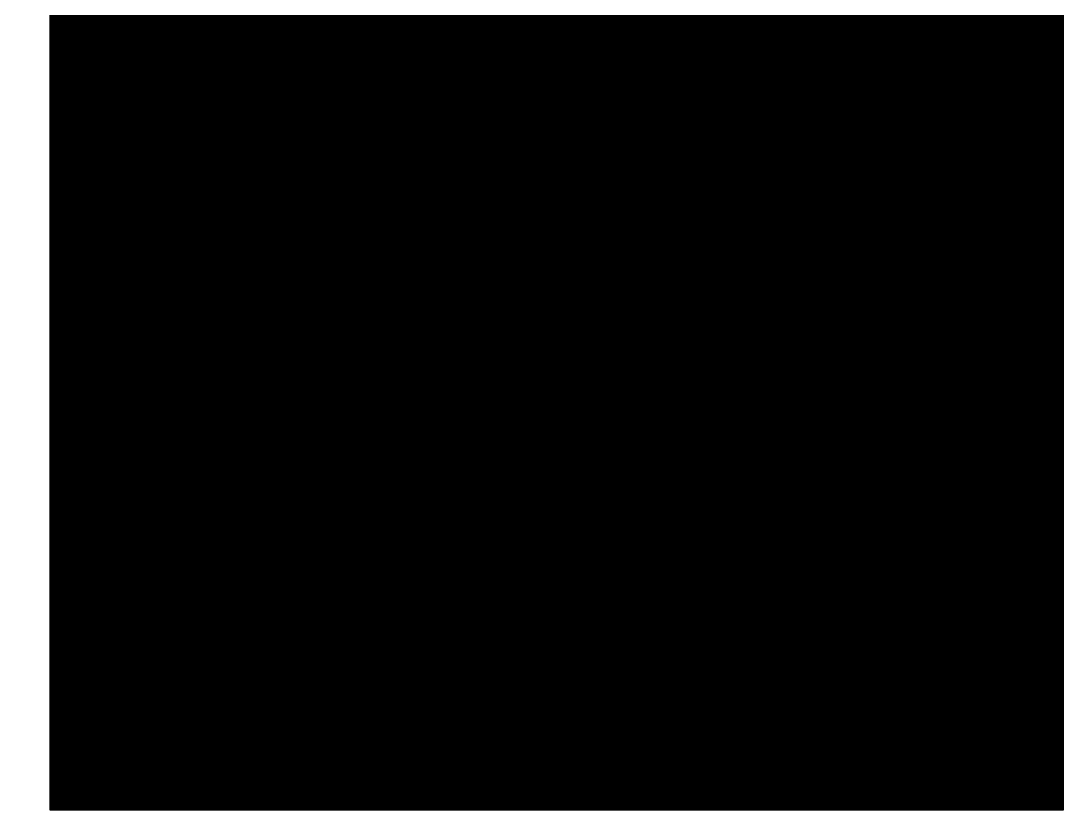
# Model space of a CAD drawing. Header units: inches. Extents: x 12478 to 14012, y 23861 to 24899.
# Drawn here: x 13644.7 to 14012.2, y 24381 to 24659.2 of the extents above; entities that cross this region are included whole.
import ezdxf
from ezdxf.enums import TextEntityAlignment as Align

# ---------------------------------------------------------------- set-up
doc = ezdxf.new("R2010")
doc.units = ezdxf.units.IN
doc.header["$MEASUREMENT"] = 0
for name, pattern in [('ACAD_ISO02W100', [15, 12, -3]), ('CONTINU', [0]), ('DASHED2', [9.525, 6.35, -3.175])]:
    doc.linetypes.add(name, pattern=pattern)
for name, color, linetype in [('1', 7, 'CONTINU'), ('LIAISON INSTRUMENTATION', 140, 'DASHED2'), ('MATERIEL-DIVERS', 7, 'Continuous'), ('pneumatic shut off valve', 7, 'Continuous'), ('POMPES-PROCESS', 7, 'Continuous'), ('REPERES', 7, 'Continuous'), ('techn-data', 7, 'Continuous'), ('TEXTE', 7, 'Continuous'), ('TEXTES', 7, 'Continuous'), ('TUYAUTERIE-EAU', 5, 'Continuous'), ('TUYAUTERIE-PROCESS', 30, 'Continuous'), ('TUYAUTERIE-VAPEUR INDUSTRIELLE', 231, 'Continuous'), ('TXT_ENG', 7, 'Continuous'), ('TXT_FR', 7, 'Continuous'), ('ZN', 1, 'Continuous')]:
    doc.layers.add(name, color=color, linetype=linetype)
for name, color, linetype, lineweight in [('11 Pipe Air Instrument', 3, 'Continuous', 30), ('31 Equipment', 7, 'Continuous', 9), ('33 Instruments Labels', 7, 'Continuous', 9), ('61 Revision Cloud', 1, 'Continuous', 9), ('Equipment', 7, 'Continuous', 9), ('Valves-other', 7, 'Continuous', 9)]:
    doc.layers.add(name, color=color, linetype=linetype, lineweight=lineweight)
doc.layers.get('33 Instruments Labels').off()
doc.layers.get('REPERES').off()
doc.styles.add('ROMANS', font='ROMANS.SHX')
doc.styles.get("Standard").update_dxf_attribs({"font": 'arial.ttf'})

# ---------------------------------------------------------------- blocks, each defined once
blk = doc.blocks.new('FLE23')
at = {"color": 7}
for p, q in [((0, -1.5), (0, 1.5)), ((0, 1.5), (3, 0)), ((3, 0), (0, -1.5))]:
    blk.add_line(p, q, dxfattribs=at)
at = {"layer": 'MATERIEL-DIVERS', "color": 2}
for p in [(0, 0), (3, 0)]:
    blk.add_point(p, dxfattribs=at)
at = {"layer": 'MATERIEL-DIVERS', "color": 7, "extrusion": (-1, 0, 0)}
blk.add_point((0, 0), dxfattribs=at)
at = {"layer": 'MATERIEL-DIVERS', "color": 7, "extrusion": (1, 0, 0)}
blk.add_point((3, 0), dxfattribs=at)
blk = doc.blocks.new('APV-HEX-PLAT-12')
at = {"layer": '31 Equipment'}
for p, q in [((-1, 2), (-1, 37)), ((-1, 37), (1, 37)), ((1, 37), (1, 2)), ((15, 37), (15, 10)), ((17, 37), (15, 37)), ((17, 10), (17, 37)), ((73, 37), (73, 2)), ((75, 37), (73, 37)), ((75, 37), (75, 2)), ((1, 36), (15, 36)), ((17, 36), (73, 36)), ((15, 32), (1, 32)), ((12, 31), (12, 29)), ((15, 31), (12, 31)), ((17, 32), (73, 32)), ((43, 13), (43, 32)), ((47, 32), (47, 13)), ((75, 31), (77, 31)), ((77, 31), (77, 29)), ((12, 29), (15, 29)), ((77, 29), (75, 29)), ((12, 16), (15, 16)), ((12, 14), (12, 16)), ((75, 16), (77, 16)), ((77, 16), (77, 14)), ((15, 13), (1, 13)), ((15, 14), (12, 14)), ((17, 13), (73, 13)), ((77, 14), (75, 14)), ((1, 11), (15, 11)), ((15, 10), (17, 10)), ((17, 11), (73, 11)), ((-1, 6), (1, 6)), ((73, 6), (75, 6)), ((1, 2), (-1, 2)), ((73, 2), (75, 2))]:
    blk.add_line(p, q, dxfattribs=at)
at = {"layer": '31 Equipment', "ltscale": 38}
for p in [(-5, 30), (40, 30), (50, 30), (80, 30), (-5, 15), (40, 15), (50, 15), (80, 15)]:
    blk.add_point(p, dxfattribs=at)
at = {"layer": '31 Equipment'}
for points in [[(0.5, 2), (-0.5, 2), (0.5, 0), (-0.5, 0)], [(74.5, 2), (73.5, 2), (74.5, 0), (73.5, 0)]]:
    blk.add_trace(points, dxfattribs=at)
blk = doc.blocks.new('REPNORM')
at = {"layer": 'TEXTES', "style": 'ROMANS', "width": 0.75}
for tag, p in [('ZONE', (-9.75, -1.25)), ('SOUSZONE', (-5.25, -1.25)), ('ELEMENT', (0, -1.25)), ('NUM', (4.5, -1.25))]:
    blk.add_attdef(tag, p, '', height=3, dxfattribs=at)
blk = doc.blocks.new('APV-INS-M-L-TE')
at = {"layer": '31 Equipment', "color": 7}
blk.add_line((0, -5), (0, -10), dxfattribs=at)
blk.add_circle((0, 0), 5, dxfattribs=at)
blk = doc.blocks.new('REPINS')
at = {"layer": 'TEXTES', "style": 'ROMANS', "width": 0.75}
for tag, p in [('ZONE', (-3.3, 1)), ('SOUSZONE', (0.1, 1)), ('NUM', (0.2, -3))]:
    blk.add_attdef(tag, p, '', height=2.5, dxfattribs=at)
blk.add_attdef('ELEMENT', text='', height=2.5, dxfattribs=at).set_placement((-0.2, -3), align=Align.RIGHT)
blk = doc.blocks.new('APV-INS-F-L-TT')
at = {"layer": '31 Equipment'}
for radius in [5, 4.5]:
    blk.add_circle((0, 0), radius, dxfattribs=at)
blk = doc.blocks.new('REPINS2')
at = {"layer": 'TEXTES', "style": 'ROMANS', "width": 0.7}
for tag, p in [('ZONE', (-3.35, 0.8)), ('SOUSZONE', (0.05, 0.8)), ('NUM', (0.7, -2.6))]:
    blk.add_attdef(tag, p, '', height=2.5, dxfattribs=at)
blk.add_attdef('ELEMENT', text='', height=2.5, dxfattribs=at).set_placement((-1.56, -2.59), align=Align.CENTER)
blk = doc.blocks.new('APV-INS-F-PLC-TC')
at = {"layer": '31 Equipment', "lineweight": -3}
for p, q in [((-5, 0), (-2.5, 5)), ((-2.5, 5), (2.5, 5)), ((2.5, 5), (5, 0)), ((-2.5, -5), (-5, 0)), ((5, 0), (2.5, -5)), ((-3, -4), (3, -4)), ((2.5, -5), (-2.5, -5))]:
    blk.add_line(p, q, dxfattribs=at)
blk = doc.blocks.new('FLE23-A')
at = {"color": 7}
for p, q in [((0, 1.5), (-3, 0)), ((-3, 0), (0, -1.5)), ((0, -1.5), (0, 1.5))]:
    blk.add_line(p, q, dxfattribs=at)
at = {"layer": 'MATERIEL-DIVERS', "color": 7, "extrusion": (-1, 0, 0)}
blk.add_point((-3, 0), dxfattribs=at)
at = {"layer": 'MATERIEL-DIVERS', "color": 2}
for p in [(-3, 0), (0, 0)]:
    blk.add_point(p, dxfattribs=at)
at = {"layer": 'MATERIEL-DIVERS', "color": 7, "extrusion": (1, 0, 0)}
blk.add_point((0, 0), dxfattribs=at)
blk = doc.blocks.new('CR')
at = {"color": 7}
for p, q in [((-2.5, 2.5), (2.5, 1.25)), ((2.5, 1.25), (2.5, 1.25)), ((2.5, -1.25), (-2.5, -2.5))]:
    blk.add_line(p, q, dxfattribs=at)
at = {"color": 7, "extrusion": (-1, 0, 0)}
blk.add_point((-2.5, 0), dxfattribs=at)
at = {"color": 7, "extrusion": (1, 0, 0)}
blk.add_point((2.5, 0), dxfattribs=at)
blk = doc.blocks.new('APV-INS-M-L-PI')
at = {"layer": '31 Equipment', "color": 7}
blk.add_line((0, -5), (0, -10), dxfattribs=at)
blk.add_circle((0, 0), 5, dxfattribs=at)
blk = doc.blocks.new('APV-VLVM-BALL-KHV+MF-1')
at = {"layer": '31 Equipment', "ltscale": 38}
for p, q in [((-3, 0), (-4, 0)), ((3, 0), (4, 0))]:
    blk.add_line(p, q, dxfattribs=at)
at = {"layer": '31 Equipment'}
for p, q in [((-3, 1.734), (-3, -1.734)), ((-3, -1.734), (3, 1.734)), ((3, -1.734), (-3, 1.734)), ((-2, 3.5), (2, 3.5)), ((0, 1.5), (0, 3.5)), ((3, 1.734), (3, -1.734))]:
    blk.add_line(p, q, dxfattribs=at)
blk.add_circle((0, 0), 1.5, dxfattribs=at)
blk = doc.blocks.new('APV-HEX-TUB-11')
at = {"layer": '31 Equipment'}
for p, q in [((4, 3), (4, 4)), ((4, 4), (6, 4)), ((6, 4), (6, 3)), ((3, 2), (0, 2)), ((0, 2), (0, -2)), ((47, 3), (3, 3)), ((3, 3), (3, -3)), ((47, -3), (47, 3)), ((47, 2), (50, 2)), ((50, 2), (50, -2)), ((0, -2), (3, -2)), ((3, -3), (47, -3)), ((44, -4), (44, -3)), ((46, -3), (46, -4)), ((50, -2), (47, -2)), ((46, -4), (44, -4))]:
    blk.add_line(p, q, dxfattribs=at)
at = {"layer": '31 Equipment', "ltscale": 38}
for p in [(5, 4), (0, 0), (50, 0), (45, -4)]:
    blk.add_point(p, dxfattribs=at)
blk = doc.blocks.new('APV-PMP-GEN-CENTR-1')
at = {"layer": '31 Equipment', "ltscale": 38}
for p, q in [((5, 0), (0, 5)), ((-5, 0), (-7, 0)), ((5, 0), (0, -5)), ((5, 0), (7, 0))]:
    blk.add_line(p, q, dxfattribs=at)
blk.add_circle((0, 0), 5, dxfattribs=at)
blk = doc.blocks.new('APV-TNK-GEN-1')
at = {"layer": '31 Equipment'}
for p, q in [((-5, 18), (-5, 2)), ((5, 2), (5, 18))]:
    blk.add_line(p, q, dxfattribs=at)
for centre, major_axis in [((0, 18), (-5, 0)), ((0, 2), (5, 0))]:
    blk.add_ellipse(centre, major_axis=major_axis, ratio=0.4, start_param=3.141593, end_param=6.283185, dxfattribs=at)
at = {"layer": '31 Equipment', "ltscale": 38}
blk.add_point((0, 0), dxfattribs=at)
blk = doc.blocks.new('APV-INS-M-L-LE2')
at = {"layer": '31 Equipment', "color": 7}
blk.add_line((5, 0), (13, 0), dxfattribs=at)
at = {"layer": '31 Equipment', "lineweight": 25}
blk.add_lwpolyline([(17, 1), (13, 1), (13, 0), (13, -1), (17, -1)], dxfattribs=at)
at = {"layer": '31 Equipment', "color": 7}
blk.add_circle((0, 0), 5, dxfattribs=at)
blk = doc.blocks.new('APV-INS-F-L-LS')
at = {"layer": '31 Equipment'}
for radius in [5, 4.5]:
    blk.add_circle((0, 0), radius, dxfattribs=at)
blk = doc.blocks.new('TEXT-PUMP_caract_ANGLAIS')
at = {"layer": 'techn-data', "style": 'ROMANS'}
for s, p in [('Pump', (-22, 9)), ('Power', (-22, 4)), ('Kw', (14, 4)), ('Impeler %%C', (-22, -1)), ('mm', (14, -1))]:
    blk.add_text(s, height=3, dxfattribs=at).set_placement(p)
for p in [(2, 9), (2, 4), (2, -1)]:
    blk.add_text(':', height=3, dxfattribs=at).set_placement(p, align=Align.RIGHT)
blk.add_attdef('Type', (4.23, 9), '', height=3, dxfattribs=at)
for tag, p in [('Pui', (11.76, 4)), ('Dia', (11.76, -1))]:
    blk.add_attdef(tag, text='', height=3, dxfattribs=at).set_placement(p, align=Align.RIGHT)
blk = doc.blocks.new('REPNORM1')
at = {"layer": 'TEXTES', "style": 'ROMANS', "width": 0.75}
for tag, p in [('ZONE', (-9.75, -1.25)), ('SOUSZONE', (-5.25, -1.25)), ('ELEMENT', (-0.75, -1.25)), ('NUM', (5.59, -1.22))]:
    blk.add_attdef(tag, p, '', height=3, dxfattribs=at)
blk = doc.blocks.new('APV-FCE-RELV-SI2-1')
at = {"layer": '31 Equipment'}
for p, q in [((0, 0), (0, 4)), ((1, 3.5), (-1, 3)), ((1, 2.75), (-1, 2.25)), ((1, 2), (-1, 1.5))]:
    blk.add_line(p, q, dxfattribs=at)
at = {"layer": '31 Equipment', "color": 7}
for p, q in [((0, 0), (-2, -3.5)), ((3.5, 2), (0, 0)), ((0, 0), (3.5, -2)), ((2, -3.5), (0, 0)), ((3.5, -2), (3.5, 2)), ((3.5, 0), (5, 0)), ((5, -1.5), (5, 1.5)), ((5, 1.5), (8, 0)), ((8, 0), (5, -1.5)), ((-2, -3.5), (2, -3.5)), ((0, -3.5), (0, -5))]:
    blk.add_line(p, q, dxfattribs=at)
blk = doc.blocks.new('APV-FTG-CONX-CLAMP-1')
at = {"layer": '31 Equipment', "lineweight": 30}
for p, q in [((0, -1.75), (0, 1.75)), ((1, 1.75), (1, -1.75))]:
    blk.add_line(p, q, dxfattribs=at)
at = {"layer": '31 Equipment'}
for centre, start, end in [((0.56, 1.73), 15.7498, 164.2502), ((0.56, -1.73), 195.7498, 344.2502)]:
    blk.add_arc(centre, 1.09, start, end, dxfattribs=at)
blk = doc.blocks.new('EGOUT')
at = {"color": 7}
for p, q in [((-3.2, 9.61), (0, 4.81)), ((0, 4.81), (3.2, 9.61)), ((0, 4.81), (0, 0))]:
    blk.add_line(p, q, dxfattribs=at)
at = {"color": 7, "extrusion": (0, -1, 0)}
blk.add_point((0, 0), dxfattribs=at)
at = {"layer": 'POMPES-PROCESS', "style": 'ROMANS'}
blk.add_attdef('EGOUT', text='', height=3, dxfattribs=at).set_placement((0, -4), align=Align.MIDDLE)
blk = doc.blocks.new('APV-OTH-GEN-HOLDTUB-1')
at = {"layer": '31 Equipment', "color": 7}
for p, q in [((-28.94, 12.48), (-31, 12.48)), ((-31, 12.48), (-31, 7.52)), ((-31, 7.52), (-28.94, 7.52)), ((-28.94, 11), (-3.5, 11)), ((-28.94, 9), (-28.94, 11)), ((-28.94, 9), (-3.5, 9)), ((-27.5, 6), (-3.5, 6)), ((-27.5, 4), (-3.5, 4)), ((-2.06, 1), (-27.5, 1)), ((0, 2.48), (-2.06, 2.48)), ((-2.06, 1), (-2.06, -1)), ((0, -2.48), (0, 2.48)), ((-2.06, -1), (-27.5, -1)), ((-2.06, -2.48), (0, -2.48))]:
    blk.add_line(p, q, dxfattribs=at)
for centre, radius, start, end in [((-3.5, 7.5), 3.5, 270, 90), ((-3.5, 7.5), 1.5, 270, 90), ((-27.5, 2.5), 3.5, 90, 270), ((-27.5, 2.5), 1.5, 90, 270)]:
    blk.add_arc(centre, radius, start, end, dxfattribs=at)
blk = doc.blocks.new('APV-PMP-GEN-FLUSH-1')
at = {"layer": '31 Equipment', "color": 7}
for p, q in [((-3.54, 3.54), (-6, 6)), ((5.99, -6), (3.53, -3.54))]:
    blk.add_line(p, q, dxfattribs=at)
at = {"layer": '31 Equipment', "linetype": 'ACAD_ISO02W100', "ltscale": 38}
blk.add_line((6, -6), (6, -8), dxfattribs=at)
at = {"layer": '31 Equipment'}
blk.add_lwpolyline([(6, -10, 0, 1.5, 0), (6, -8, 1.5, 1.5, 0)], format="xyseb", dxfattribs=at)
blk = doc.blocks.new('APV-VLV-SOLV-22-1')
at = {"layer": '31 Equipment', "linetype": 'ACAD_ISO02W100', "ltscale": 38}
for p, q in [((-1, 4.5), (-2, 4)), ((-2, 4), (1, 3.5)), ((3, 4.5), (-1, 4.5)), ((0, 0), (0, 5)), ((-2, 3), (1, 3.5)), ((-1, 2.5), (-2, 3)), ((3, 2.5), (-1, 2.5))]:
    blk.add_line(p, q, dxfattribs=at)
at = {"layer": '31 Equipment', "ltscale": 38}
for p, q in [((-3, 0), (-4, 0)), ((3, 0), (4, 0))]:
    blk.add_line(p, q, dxfattribs=at)
at = {"layer": '31 Equipment'}
for p, q in [((-3, 1.734), (-3, -1.734)), ((-3, -1.734), (3, 1.734)), ((3, -1.734), (-3, 1.734)), ((3, 1.734), (3, -1.734))]:
    blk.add_line(p, q, dxfattribs=at)
blk = doc.blocks.new('APV-SIGN-ARW-FLOW-1')
at = {"layer": '31 Equipment'}
for p, q in [((-1.5, -1.5), (-1.5, 1.5)), ((-1.5, 1.5), (1.5, 0)), ((1.5, 0), (-1.5, -1.5))]:
    blk.add_line(p, q, dxfattribs=at)
blk = doc.blocks.new('APV-FCE-GEN-STMTRAP-1')
at = {"layer": '31 Equipment'}
h = blk.add_hatch(dxfattribs=at)
h.set_pattern_fill('ANSI31', color=256, scale=0.01, style=0)
h.set_pattern_definition([(45, (-4, 0), (-0.02245064, 0.02245064), [])])
h.paths.add_polyline_path([(1.41, 1.42), (-1.42, -1.41, 1.002832)])
at = {"layer": '31 Equipment', "linetype": 'ACAD_ISO02W100', "ltscale": 38}
for p, q in [((-2, 0), (-4, 0)), ((2, 0), (4, 0))]:
    blk.add_line(p, q, dxfattribs=at)
at = {"layer": '31 Equipment', "color": 7}
blk.add_line((1.41, 1.42), (-1.42, -1.41), dxfattribs=at)
for start, end in [(45.2431, 224.7569), (224.8381, 45.1623)]:
    blk.add_arc((0, 0), 2, start, end, dxfattribs=at)
blk = doc.blocks.new('APV-FCE-NRV-GEN-1')
at = {"layer": '31 Equipment'}
h = blk.add_hatch(dxfattribs=at)
h.set_pattern_fill('ANSI31', color=256, scale=0.01, style=0)
h.set_pattern_definition([(45, (0, 0), (-0.02245064, 0.02245064), [])])
h.paths.add_polyline_path([(3, 1.75), (3, -1.75), (0, 0)])
at = {"layer": '31 Equipment', "linetype": 'ACAD_ISO02W100', "ltscale": 38}
for p, q in [((-3, 0), (-5, 0)), ((0, 0), (-3, 1.75)), ((-3, 1.75), (-3, -1.75)), ((0, 0), (-3, -1.75)), ((0, 0), (3, 1.75)), ((0, 0), (3, -1.75)), ((3, 1.75), (3, -1.75)), ((3, 0), (5, 0))]:
    blk.add_line(p, q, dxfattribs=at)
blk = doc.blocks.new('APV-INS-M-L-PE')
at = {"layer": '31 Equipment', "color": 7}
blk.add_line((0, -5), (0, -10), dxfattribs=at)
blk.add_circle((0, 0), 5, dxfattribs=at)
blk = doc.blocks.new('APV-INS-F-L-PT')
at = {"layer": '31 Equipment'}
for radius in [5, 4.5]:
    blk.add_circle((0, 0), radius, dxfattribs=at)
blk = doc.blocks.new('APV-PNE-GEN-PRESREGL-1')
at = {"layer": '31 Equipment', "color": 7}
for p, q in [((-0.67, 9.33), (0.67, 9.33)), ((0, 8), (0, 9.33)), ((-1.33, 0), (-2, 0)), ((-1.33, -4), (-1.33, 1.33)), ((-1.33, 1.33), (1.33, 1.33)), ((1.33, 1.33), (1.33, -4)), ((1.33, 0), (2, 0)), ((-1.33, -4), (0, -5.33)), ((1.33, -4), (-1.33, -4)), ((0, -5.33), (1.33, -4))]:
    blk.add_line(p, q, dxfattribs=at)
at = {"layer": '31 Equipment'}
blk.add_line((0, 2), (0, 1.33), dxfattribs=at)
blk.add_circle((0, 5), 3, dxfattribs=at)
at = {"layer": '31 Equipment', "style": 'ROMANS'}
blk.add_text('PI', height=3, dxfattribs=at).set_placement((0, 5), align=Align.MIDDLE)
blk = doc.blocks.new('*X91')
at = {"color": 0}
for p, q in [((99, 210), (99, 210)), ((99.01, 209.96), (99.05, 210)), ((99.02, 209.88), (99.14, 210)), ((99.02, 209.92), (99.09, 210)), ((99.03, 209.85), (99.18, 210)), ((99.04, 209.81), (99.23, 210)), ((99.05, 209.73), (99.32, 210)), ((99.05, 209.77), (99.27, 210)), ((99.06, 209.7), (99.36, 210)), ((99.07, 209.66), (99.41, 210)), ((99.08, 209.59), (99.5, 210)), ((99.08, 209.62), (99.45, 210)), ((99.09, 209.55), (99.54, 210)), ((99.1, 209.51), (99.59, 210)), ((99.11, 209.44), (99.68, 210)), ((99.11, 209.47), (99.63, 210)), ((99.12, 209.4), (99.72, 210)), ((99.13, 209.36), (99.77, 210)), ((99.14, 209.29), (99.86, 210)), ((99.14, 209.32), (99.81, 210)), ((99.15, 209.25), (99.9, 210)), ((99.16, 209.21), (99.95, 210)), ((99.17, 209.14), (100.04, 210)), ((99.17, 209.17), (99.99, 210)), ((99.18, 209.1), (100.08, 210)), ((99.19, 209.06), (100.13, 210)), ((99.2, 208.99), (100.22, 210)), ((99.2, 209.02), (100.17, 210)), ((99.21, 208.95), (100.26, 210)), ((99.22, 208.91), (100.31, 210)), ((99.23, 208.84), (100.4, 210)), ((99.23, 208.87), (100.35, 210)), ((99.24, 208.8), (100.44, 210)), ((99.25, 208.76), (100.49, 210)), ((99.26, 208.69), (100.58, 210)), ((99.26, 208.72), (100.53, 210)), ((99.27, 208.65), (100.62, 210)), ((99.28, 208.61), (100.67, 210)), ((99.29, 208.54), (100.76, 210)), ((99.29, 208.57), (100.71, 210)), ((99.3, 208.5), (100.8, 210)), ((99.31, 208.43), (100.89, 210)), ((99.31, 208.46), (100.84, 210)), ((99.32, 208.39), (100.93, 210)), ((99.33, 208.35), (100.98, 210)), ((99.34, 208.31), (100.99, 209.97)), ((99.34, 208.28), (100.98, 209.91)), ((99.35, 208.24), (100.97, 209.86)), ((99.36, 208.2), (100.96, 209.8)), ((99.37, 208.16), (100.95, 209.74)), ((99.37, 208.13), (100.94, 209.69)), ((99.38, 208.09), (100.93, 209.63)), ((99.39, 208.05), (100.92, 209.58)), ((99.4, 208.01), (100.9, 209.52)), ((99.4, 207.98), (100.89, 209.46)), ((99.41, 207.94), (100.88, 209.41)), ((99.42, 207.9), (100.87, 209.35)), ((99.43, 207.86), (100.86, 209.3)), ((99.43, 207.83), (100.85, 209.24)), ((99.44, 207.79), (100.84, 209.18)), ((99.45, 207.75), (100.83, 209.13)), ((99.46, 207.71), (100.81, 209.07)), ((99.46, 207.68), (100.8, 209.02)), ((99.47, 207.64), (100.79, 208.96)), ((99.48, 207.6), (100.78, 208.9)), ((99.49, 207.56), (100.77, 208.85)), ((99.49, 207.53), (100.76, 208.79)), ((99.5, 207.49), (100.75, 208.73)), ((99.51, 207.45), (100.74, 208.68)), ((99.52, 207.41), (100.72, 208.62)), ((99.52, 207.38), (100.71, 208.57)), ((99.53, 207.34), (100.7, 208.51)), ((99.54, 207.3), (100.69, 208.45)), ((99.55, 207.27), (100.68, 208.4)), ((99.55, 207.23), (100.67, 208.34)), ((99.56, 207.19), (100.66, 208.29)), ((99.57, 207.15), (100.65, 208.23)), ((99.58, 207.12), (100.63, 208.17)), ((99.58, 207.08), (100.62, 208.12)), ((99.59, 207.04), (100.61, 208.06)), ((99.6, 207), (100.6, 208)), ((99.61, 206.97), (100.59, 207.95)), ((99.61, 206.93), (100.58, 207.89)), ((99.62, 206.89), (100.57, 207.84)), ((99.63, 206.85), (100.56, 207.78)), ((99.64, 206.82), (100.54, 207.72)), ((99.64, 206.78), (100.53, 207.67)), ((99.65, 206.74), (100.52, 207.61)), ((99.66, 206.7), (100.51, 207.56)), ((99.67, 206.67), (100.5, 207.5)), ((99.67, 206.63), (100.49, 207.44)), ((99.68, 206.59), (100.48, 207.39)), ((99.69, 206.55), (100.47, 207.33)), ((99.7, 206.52), (100.46, 207.28)), ((99.7, 206.48), (100.44, 207.22)), ((99.71, 206.44), (100.43, 207.16)), ((99.72, 206.4), (100.42, 207.11)), ((99.73, 206.37), (100.41, 207.05)), ((99.73, 206.33), (100.4, 206.99)), ((99.74, 206.29), (100.39, 206.94)), ((99.75, 206.25), (100.38, 206.88)), ((99.76, 206.22), (100.37, 206.83)), ((99.76, 206.18), (100.35, 206.77)), ((99.77, 206.14), (100.34, 206.71)), ((99.78, 206.11), (100.33, 206.66)), ((99.79, 206.07), (100.32, 206.6)), ((99.79, 206.03), (100.31, 206.55)), ((99.8, 205.99), (100.3, 206.49)), ((99.81, 205.96), (100.29, 206.43)), ((99.82, 205.92), (100.28, 206.38)), ((99.82, 205.88), (100.26, 206.32)), ((99.83, 205.84), (100.25, 206.26)), ((99.84, 205.81), (100.24, 206.21)), ((99.85, 205.77), (100.23, 206.15)), ((99.85, 205.73), (100.22, 206.1)), ((99.86, 205.69), (100.21, 206.04)), ((99.87, 205.66), (100.2, 205.98)), ((99.88, 205.62), (100.19, 205.93)), ((99.88, 205.58), (100.17, 205.87)), ((99.89, 205.54), (100.16, 205.82)), ((99.9, 205.51), (100.15, 205.76)), ((99.91, 205.47), (100.14, 205.7)), ((99.91, 205.43), (100.13, 205.65)), ((99.92, 205.39), (100.12, 205.59)), ((99.93, 205.36), (100.11, 205.54)), ((99.94, 205.32), (100.1, 205.48)), ((99.94, 205.28), (100.08, 205.42)), ((99.95, 205.24), (100.07, 205.37)), ((99.96, 205.21), (100.06, 205.31)), ((99.97, 205.17), (100.05, 205.25)), ((99.97, 205.13), (100.04, 205.2)), ((99.98, 205.09), (100.03, 205.14)), ((99.99, 205.06), (100.02, 205.09)), ((100, 205.02), (100.01, 205.03))]:
    blk.add_line(p, q, dxfattribs=at)
blk = doc.blocks.new('NOR-REGULATING_VALVE_NEEDLE _TYPE_MANUAL')
at = {"color": 7}
for p, q in [((-3, 1.734), (-3, -1.734)), ((-3, -1.734), (3, 1.734)), ((3, -1.734), (-3, 1.734)), ((0.6, 3), (-0.6, 3)), ((-0.6, 3), (0, 0)), ((0, 0), (0.6, 3)), ((3, 1.734), (3, -1.734))]:
    blk.add_line(p, q, dxfattribs=at)
at = {"color": 7, "extrusion": (-1, 0, 0)}
blk.add_point((-3, 0), dxfattribs=at)
at = {"color": 7, "extrusion": (1, 0, 0)}
blk.add_point((3, 0), dxfattribs=at)
at = {"color": 7, "xscale": 0.599999999999909, "yscale": 0.599999999999909, "zscale": 0.599999999999909}
blk.add_blockref('*X91', (-60, -123), dxfattribs=at)
at = {"layer": 'Equipment', "insert": (0, 0), "char_height": 2.5, "width": 210, "attachment_point": 1}
blk.add_mtext('{\\C5; }', dxfattribs=at)
blk = doc.blocks.new('UTIL-ARROW')
for p, q in [((-1.5, -1.5), (-1.5, 1.5)), ((-1.5, 1.5), (1.5, 0)), ((1.5, 0), (-1.5, -1.5))]:
    blk.add_line(p, q)
blk = doc.blocks.new('pneumatic shut off valve')
at = {"layer": 'pneumatic shut off valve'}
for p, q in [((1.8, 7.66), (5.4, 7.66)), ((1.8, 3.18), (1.8, 7.66)), ((5.4, 7.66), (5.4, 3.18)), ((7.2, 1.8), (0, -1.8)), ((0, 1.8), (7.2, -1.8)), ((0, -1.8), (0, 1.8)), ((1.8, 5.42), (5.4, 5.42)), ((5.4, 3.18), (1.8, 3.18)), ((3.6, 5.42), (3.6, 0)), ((7.2, -1.8), (7.2, 1.8))]:
    blk.add_line(p, q, dxfattribs=at)
at = {"layer": 'pneumatic shut off valve', "flags": 1}
for tag, p in [('///', (3.69, 27.7)), ('///', (3.69, 25.4)), ('///', (3.69, 22.83)), ('COMMENTS', (-2.24, 20.12)), ('SUPPLIER', (-1.9, 17.22)), ('DESCRIPTION', (-3.91, 12.09)), ('SIZE', (2.01, 14.74)), ('TARGETNO.', (-2.19, 9.25))]:
    blk.add_attdef(tag, p, '', height=2, dxfattribs=at)
blk = doc.blocks.new('FP 4 holes')
at = {"layer": '31 Equipment'}
blk.add_lwpolyline([(13781.09, 24391.09), (13796.83, 24391.09), (13796.83, 24376.09), (13781.09, 24376.09)], close=True, dxfattribs=at)
for centre in [(13783.59, 24388.59), (13793.59, 24388.59), (13783.59, 24378.59), (13793.59, 24378.59)]:
    blk.add_circle(centre, 0.5, dxfattribs=at)
at = {"layer": '31 Equipment', "ltscale": 38}
for p in [(13783.59, 24388.59), (13788.59, 24388.59), (13793.59, 24388.59), (13783.59, 24383.59), (13788.59, 24383.59), (13793.59, 24383.59), (13783.59, 24378.59), (13788.59, 24378.59), (13793.59, 24378.59)]:
    blk.add_point(p, dxfattribs=at)
blk = doc.blocks.new('APV-INS-POS-GEN-1')
at = {"layer": '31 Equipment', "color": 5}
blk.add_circle((0, 0), 1, dxfattribs=at)
blk = doc.blocks.new('SMS-304-63')
at = {"layer": 'techn-data', "style": 'ROMANS'}
blk.add_text('SMS 304-%%C63.5x1.6', height=2.5, dxfattribs=at).set_placement((1.64, 2.84), align=Align.MIDDLE_CENTER)

msp = doc.modelspace()

# ---------------------------------------------------------------- hatches: boundary and pattern name
at = {"layer": '1'}
h = msp.add_hatch(dxfattribs=at)
h.set_pattern_fill('ANSI31', color=4)
h.paths.add_polyline_path([(13654.99, 24381), (13654.99, 24675.24), (13359.16, 24675.24), (13359.16, 24730.94), (13439.9, 24730.94), (13439.9, 24766.31), (14012.17, 24766.31), (14012.17, 24381)])

# ---------------------------------------------------------------- linework, layer by layer
at = {"color": 7, "extrusion": (0, -1, 0)}
msp.add_point((13993.52, 24551.64), dxfattribs=at)
at = {"layer": '1', "color": 4}
msp.add_lwpolyline([(13654.99, 24381), (13654.99, 24675.24), (13359.16, 24675.24), (13359.16, 24730.94), (13439.9, 24730.94), (13439.9, 24766.31), (14012.17, 24766.31), (14012.17, 24381)], close=True, dxfattribs=at)
at = {"layer": '11 Pipe Air Instrument'}
for p, q in [((13931.96, 24603.41), (13931.96, 24607.94)), ((13931.96, 24592.31), (13931.96, 24595.91)), ((13957.7, 24594.94), (13957.7, 24589.44)), ((13931.96, 24576.44), (13931.96, 24587.7)), ((13957.7, 24583.44), (13957.7, 24576.44)), ((13933.7, 24576.44), (13931.96, 24576.44)), ((13937.7, 24576.44), (13944.03, 24576.44)), ((13952.03, 24576.44), (13968.22, 24576.44))]:
    msp.add_line(p, q, dxfattribs=at)
at = {"layer": 'LIAISON INSTRUMENTATION'}
for p, q in [((13819.28, 24672.56), (13819.28, 24635.56)), ((13819.28, 24629.56), (13819.28, 24605.56)), ((13819.28, 24599.56), (13819.28, 24575.56)), ((13819.28, 24569.56), (13819.28, 24545.56)), ((13819.28, 24539.56), (13819.28, 24433.66)), ((13789.28, 24444.19), (13789.28, 24438.66)), ((13806.28, 24433.66), (13794.28, 24433.66)), ((13819.28, 24433.66), (13812.28, 24433.66))]:
    msp.add_line(p, q, dxfattribs=at)
at = {"layer": 'TUYAUTERIE-EAU'}
for p, q in [((13769.28, 24542.56), (13769.28, 24632.56)), ((13769.28, 24632.56), (13826.28, 24632.56)), ((13856.42, 24632.56), (13829.28, 24632.56)), ((13913.51, 24632.56), (13906.42, 24632.56)), ((13924.07, 24632.56), (13921.51, 24632.56)), ((13924.07, 24572.56), (13924.07, 24632.56)), ((13719.28, 24542.56), (13719.28, 24602.56)), ((13766.28, 24602.56), (13719.28, 24602.56)), ((13826.28, 24602.56), (13772.28, 24602.56)), ((13839.26, 24602.56), (13829.3, 24602.56)), ((13839.26, 24472.56), (13839.26, 24602.56)), ((13984.95, 24599.14), (13990.02, 24599.14)), ((13990.02, 24599.14), (13990.02, 24561.64)), ((13968.91, 24560.14), (13968.91, 24594.14)), ((13968.91, 24594.14), (13982.52, 24594.14)), ((13982.52, 24594.14), (13982.52, 24575.14)), ((13779.28, 24572.56), (13779.28, 24542.56)), ((13779.28, 24572.56), (13826.28, 24572.56)), ((13829.3, 24572.56), (13836.26, 24572.56)), ((13842.26, 24572.56), (13924.07, 24572.56)), ((13982.52, 24569.14), (13982.52, 24557.64)), ((13968.91, 24542.56), (13968.91, 24552.56)), ((13769.28, 24542.56), (13719.28, 24542.56)), ((13779.28, 24542.56), (13826.28, 24542.56)), ((13836.26, 24542.56), (13829.28, 24542.56)), ((13968.91, 24542.56), (13842.26, 24542.56)), ((13968.89, 24472.56), (13968.89, 24542.56)), ((13858.69, 24479.67), (13858.69, 24483.67)), ((13873.9, 24483.67), (13858.69, 24483.67)), ((13880.9, 24483.67), (13889.9, 24483.67)), ((13896.9, 24483.67), (13903.23, 24483.67)), ((13839.28, 24472.56), (13849.28, 24472.56)), ((13975.48, 24472.56), (13859.28, 24472.56)), ((13983.48, 24472.56), (13988.51, 24472.56))]:
    msp.add_line(p, q, dxfattribs=at)
at = {"layer": 'TUYAUTERIE-PROCESS'}
for p, q in [((13697.28, 24692.84), (13697.28, 24635.56)), ((13687.28, 24635.56), (13687.28, 24681.56)), ((13687.28, 24415.01), (13687.28, 24632.54)), ((13697.28, 24632.54), (13697.28, 24527.56)), ((13697.28, 24527.56), (13769.28, 24527.56)), ((13769.28, 24527.56), (13769.28, 24502.56)), ((13779.28, 24459.19), (13779.28, 24527.56)), ((13779.28, 24527.56), (13809.28, 24527.56)), ((13809.28, 24527.56), (13809.28, 24415.01)), ((13769.28, 24502.56), (13724.28, 24502.56)), ((13724.28, 24469.19), (13724.28, 24502.56)), ((13742.28, 24469.19), (13734.28, 24469.19)), ((13724.28, 24459.19), (13717.24, 24459.19)), ((13717.24, 24459.19), (13717.24, 24419.68)), ((13734.28, 24459.69), (13734.28, 24453.82)), ((13773.28, 24459.19), (13779.28, 24459.19)), ((13724.28, 24422.82), (13724.28, 24419.68)), ((13717.24, 24419.68), (13724.28, 24419.68)), ((13809.28, 24415.01), (13687.28, 24415.01))]:
    msp.add_line(p, q, dxfattribs=at)
at = {"layer": 'TUYAUTERIE-VAPEUR INDUSTRIELLE'}
for p, q in [((13901.42, 24636.56), (13901.42, 24662.56)), ((13861.42, 24615.88), (13861.42, 24628.56)), ((13861.42, 24607.88), (13861.42, 24603.88)), ((13861.42, 24599.88), (13861.42, 24594.88)), ((13861.42, 24588.88), (13861.42, 24584.88)), ((13861.42, 24578.88), (13861.42, 24571.88))]:
    msp.add_line(p, q, dxfattribs=at)
at = {"layer": 'ZN', "const_width": 1.5}
msp.add_lwpolyline([(13672.35, 24701.04), (14001.65, 24701.04), (14001.65, 24410.91), (13672.35, 24410.91)], close=True, dxfattribs=at)

# ---------------------------------------------------------------- block references
at = {"layer": '31 Equipment'}
for name, p in [('APV-INS-F-L-TT', (13924.07, 24652.56)), ('APV-INS-M-L-PI', (13769.28, 24642.56)), ('APV-INS-M-L-TE', (13924.07, 24642.56)), ('APV-PNE-GEN-PRESREGL-1', (13935.7, 24576.44)), ('APV-FCE-NRV-GEN-1', (13947.03, 24576.44)), ('APV-TNK-GEN-1', (13968.91, 24552.56)), ('APV-HEX-PLAT-12', (13729.28, 24512.56)), ('APV-VLV-SOLV-22-1', (13877.9, 24483.67)), ('APV-VLVM-BALL-KHV+MF-1', (13892.9, 24483.67)), ('APV-VLVM-BALL-KHV+MF-1', (13979.48, 24472.56)), ('APV-INS-POS-GEN-1', (13729.28, 24469.19)), ('APV-OTH-GEN-HOLDTUB-1', (13773.28, 24459.19)), ('APV-INS-POS-GEN-1', (13724.28, 24464.19)), ('APV-INS-POS-GEN-1', (13734.28, 24464.19)), ('APV-INS-POS-GEN-1', (13729.28, 24459.19))]:
    msp.add_blockref(name, p, dxfattribs=at)
at = {"layer": '31 Equipment', "yscale": -1}
msp.add_blockref('APV-HEX-TUB-11', (13856.42, 24632.56), dxfattribs=at)
at = {"layer": '31 Equipment'}
for name, p, rotation in [('APV-VLVM-BALL-KHV+MF-1', (13917.51, 24632.56), 0.0001520394957112654), ('APV-VLVM-BALL-KHV+MF-1', (13861.42, 24611.88), 90), ('APV-SIGN-ARW-FLOW-1', (13931.96, 24609.41), 270), ('APV-FCE-GEN-STMTRAP-1', (13861.42, 24601.88), 270), ('APV-VLVM-BALL-KHV+MF-1', (13931.96, 24599.91), 270), ('APV-FCE-NRV-GEN-1', (13861.42, 24591.88), 270), ('APV-VLVM-BALL-KHV+MF-1', (13861.42, 24581.88), 90), ('APV-VLVM-BALL-KHV+MF-1', (13982.52, 24572.14), 270.0001520394957), ('APV-SIGN-ARW-FLOW-1', (13904.73, 24483.67), 180), ('APV-PMP-GEN-CENTR-1', (13854.28, 24472.56), 180), ('APV-OTH-GEN-HOLDTUB-1', (13734.28, 24453.82), 90)]:
    msp.add_blockref(name, p, dxfattribs=dict(at, rotation=rotation))
at = {"layer": '31 Equipment', "xscale": -1}
msp.add_blockref('APV-PMP-GEN-FLUSH-1', (13852.69, 24473.67), dxfattribs=at)
at = {"layer": '33 Instruments Labels', "rotation": 270}
for name, p in [('APV-INS-M-L-PE', (13729.28, 24566.06)), ('APV-INS-M-L-TE', (13789.28, 24459.19))]:
    msp.add_blockref(name, p, dxfattribs=at)
at = {"layer": '33 Instruments Labels'}
for name, p in [('APV-INS-F-L-PT', (13739.28, 24566.06)), ('APV-INS-F-L-PT', (13707.35, 24547.56)), ('APV-INS-M-L-PE', (13707.35, 24537.56)), ('APV-INS-F-L-TT', (13789.28, 24449.19)), ('APV-INS-F-PLC-TC', (13789.28, 24433.66))]:
    msp.add_blockref(name, p, dxfattribs=at)
at = {"layer": '61 Revision Cloud'}
msp.add_blockref('FP 4 holes', (-59.31, 80.6), dxfattribs=at)
at = {"layer": 'MATERIEL-DIVERS'}
for name, p, rotation in [('CR', (13901.42, 24643.7), 90), ('FLE23', (13697.28, 24632.56), 90), ('FLE23-A', (13826.28, 24632.56), 180), ('FLE23', (13861.42, 24571.9), 270), ('FLE23', (13990.02, 24561.64), 270), ('FLE23', (13982.52, 24557.64), 270), ('CR', (13968.91, 24547.56), 90), ('CR', (13962.91, 24542.56), 180), ('FLE23', (13991.51, 24472.56), 180)]:
    msp.add_blockref(name, p, dxfattribs=dict(at, rotation=rotation))
at = {"layer": 'MATERIEL-DIVERS', "xscale": -1}
for name, p, rotation in [('FLE23', (13687.28, 24635.56), 90), ('CR', (13861.42, 24623.19), 90), ('APV-FTG-CONX-CLAMP-1', (13968.91, 24580.14), 270), ('CR', (13968.91, 24537.56), 90)]:
    msp.add_blockref(name, p, dxfattribs=dict(at, rotation=rotation))
for name, p in [('CR', (13845.8, 24632.56)), ('APV-INS-M-L-PI', (13968.91, 24604.14))]:
    msp.add_blockref(name, p, dxfattribs=at)
at = {"layer": 'MATERIEL-DIVERS'}
for name, p in [('CR', (13911.54, 24632.56)), ('FLE23-A', (13829.28, 24602.56)), ('APV-FCE-RELV-SI2-1', (13976.95, 24599.14)), ('FLE23-A', (13829.28, 24572.56)), ('APV-INS-F-L-LS', (13953.91, 24567.56)), ('APV-INS-M-L-LE2', (13953.91, 24557.56)), ('FLE23', (13826.28, 24542.56)), ('CR', (13972.98, 24472.56))]:
    msp.add_blockref(name, p, dxfattribs=at)
for p in [(13990.02, 24551.64), (13982.52, 24547.64)]:
    msp.add_blockref('EGOUT', p, dxfattribs=at).add_auto_attribs({'EGOUT': 'Drain'})
at = {"layer": 'pneumatic shut off valve', "xscale": 0.64, "yscale": 0.64, "zscale": 0.64, "rotation": 270}
msp.add_blockref('pneumatic shut off valve', (13931.96, 24592.31), dxfattribs=at)
at = {"layer": 'REPERES'}
for name, p, values in [('REPNORM1', (13912.6, 24656.56), {'ZONE': 'P4', 'SOUSZONE': 'X3', 'ELEMENT': 'TV', 'NUM': '67'}), ('REPINS2', (13924.07, 24652.56), {'ZONE': 'P4', 'SOUSZONE': 'X3', 'NUM': '01', 'ELEMENT': 'TT'}), ('REPINS', (13769.28, 24642.56), {'ZONE': 'P4', 'SOUSZONE': 'X3', 'ELEMENT': 'PI', 'NUM': '01'}), ('REPINS', (13924.07, 24642.56), {'ZONE': 'P4', 'SOUSZONE': 'X3', 'ELEMENT': 'TE', 'NUM': '01'}), ('REPNORM', (13892.28, 24632.56), {'ZONE': 'P4', 'SOUSZONE': 'X3', 'ELEMENT': 'OE', 'NUM': '01'}), ('REPNORM', (13915.07, 24627.56), {'ZONE': 'P4', 'SOUSZONE': 'X3', 'ELEMENT': 'HC', 'NUM': '01'}), ('REPNORM', (13873.99, 24611.64), {'ZONE': 'P4', 'SOUSZONE': 'X3', 'ELEMENT': 'HV', 'NUM': '68'}), ('REPNORM', (13944.04, 24604.8), {'ZONE': 'P4', 'SOUSZONE': 'X3', 'ELEMENT': 'HV', 'NUM': '63'}), ('REPINS', (13968.91, 24604.14), {'ZONE': 'P4', 'SOUSZONE': 'X3', 'ELEMENT': 'PI', 'NUM': '02'}), ('REPNORM1', (13984.33, 24606.01), {'ZONE': 'P4', 'SOUSZONE': 'X3', 'ELEMENT': 'PSV', 'NUM': '65'}), ('REPNORM', (13873.99, 24602.17), {'ZONE': 'P4', 'SOUSZONE': 'X3', 'ELEMENT': 'OP', 'NUM': '68'}), ('REPNORM', (13942.49, 24595.59), {'ZONE': 'P4', 'SOUSZONE': 'X3', 'ELEMENT': 'XV', 'NUM': '63'}), ('REPNORM', (13873.99, 24592.17), {'ZONE': 'P4', 'SOUSZONE': 'X3', 'ELEMENT': 'OC', 'NUM': '68'}), ('REPNORM', (13958.51, 24591.69), {'ZONE': 'P4', 'SOUSZONE': 'X3', 'ELEMENT': 'HC', 'NUM': '63'}), ('REPNORM', (13944.04, 24586.93), {'ZONE': 'P4', 'SOUSZONE': 'X3', 'ELEMENT': 'PCV', 'NUM': ' 63'}), ('REPNORM', (13873.99, 24582.17), {'ZONE': 'P4', 'SOUSZONE': 'X3', 'ELEMENT': 'HV', 'NUM': '69'}), ('REPNORM', (13948.47, 24579.72), {'ZONE': 'P4', 'SOUSZONE': 'X3', 'ELEMENT': 'OC', 'NUM': '63'}), ('REPNORM', (13983.58, 24578.5), {'ZONE': 'P4', 'SOUSZONE': 'X3', 'ELEMENT': 'HV', 'NUM': '65'}), ('REPINS', (13729.28, 24566.06), {'ZONE': 'P4', 'SOUSZONE': 'X3', 'ELEMENT': 'PE', 'NUM': '01'}), ('REPINS2', (13739.28, 24566.06), {'ZONE': 'P4', 'SOUSZONE': 'X3', 'NUM': '01', 'ELEMENT': 'PT'}), ('REPINS2', (13953.91, 24567.56), {'ZONE': 'P4', 'SOUSZONE': 'X3', 'NUM': '01', 'ELEMENT': 'LSL'}), ('REPNORM', (13974.84, 24561.21), {'ZONE': 'P4', 'SOUSZONE': 'X3', 'ELEMENT': 'OR', 'NUM': '01'}), ('REPINS2', (13953.91, 24557.56), {'ZONE': 'P4', 'SOUSZONE': 'X3', 'NUM': '01', 'ELEMENT': 'LEL'}), ('REPINS2', (13707.35, 24547.56), {'ZONE': 'P4', 'SOUSZONE': '01', 'NUM': '07', 'ELEMENT': 'PT'}), ('REPINS', (13707.44, 24537.41), {'ZONE': 'P4', 'SOUSZONE': '01', 'ELEMENT': 'PE', 'NUM': '07'}), ('REPNORM', (13759.28, 24532.56), {'ZONE': 'P4', 'SOUSZONE': '01', 'ELEMENT': 'OE', 'NUM': '02'}), ('REPNORM1', (13870.64, 24490.42), {'ZONE': 'P4', 'SOUSZONE': 'X3', 'ELEMENT': 'XV', 'NUM': '69'}), ('REPNORM', (13893.38, 24489.28), {'ZONE': 'P4', 'SOUSZONE': 'X3', 'ELEMENT': 'HV', 'NUM': '69'}), ('REPNORM', (13979.48, 24479.56), {'ZONE': 'P4', 'SOUSZONE': 'X3', 'ELEMENT': 'HV', 'NUM': '61'}), ('REPNORM1', (13722.29, 24476.29), {'ZONE': 'P4', 'SOUSZONE': '01', 'ELEMENT': 'HW', 'NUM': '01'}), ('REPNORM1', (13706.9, 24470.44), {'ZONE': 'P4', 'SOUSZONE': '01', 'ELEMENT': 'ZS', 'NUM': '01'}), ('REPNORM1', (13706.9, 24466.1), {'ZONE': 'P4', 'SOUSZONE': '01', 'ELEMENT': 'ZS', 'NUM': '02'}), ('REPNORM1', (13858.98, 24464.54), {'ZONE': 'P4', 'SOUSZONE': 'X3', 'ELEMENT': 'XME', 'NUM': '01'}), ('REPNORM1', (13706.9, 24461.54), {'ZONE': 'P4', 'SOUSZONE': '01', 'ELEMENT': 'ZS', 'NUM': '03'}), ('REPINS', (13789.28, 24459.19), {'ZONE': 'P4', 'SOUSZONE': 'X3', 'ELEMENT': 'TE', 'NUM': '67'}), ('REPNORM1', (13706.9, 24457.3), {'ZONE': 'P4', 'SOUSZONE': '01', 'ELEMENT': 'ZS', 'NUM': '04'}), ('REPNORM', (13758.35, 24455.41), {'ZONE': 'P4', 'SOUSZONE': '01', 'ELEMENT': 'OR', 'NUM': '02'}), ('REPINS2', (13789.28, 24449.19), {'ZONE': 'P4', 'SOUSZONE': 'X3', 'NUM': '67', 'ELEMENT': 'TT'}), ('REPNORM', (13745.82, 24442.86), {'ZONE': 'P4', 'SOUSZONE': '01', 'ELEMENT': 'OR', 'NUM': '03'}), ('REPINS2', (13789.28, 24433.66), {'ZONE': 'P4', 'SOUSZONE': 'X3', 'NUM': '67', 'ELEMENT': 'TC'})]:
    msp.add_blockref(name, p, dxfattribs=at).add_auto_attribs(values)
at = {"layer": 'techn-data'}
msp.add_blockref('SMS-304-63', (13746, 24502.11), dxfattribs=at)
at = {"layer": 'TUYAUTERIE-PROCESS'}
msp.add_blockref('TEXT-PUMP_caract_ANGLAIS', (13861.28, 24444.56), dxfattribs=at).add_auto_attribs({'Dia': '150', 'Pui': '3.0', 'Type': 'W+ 35/35'})
at = {"layer": 'Valves-other'}
for name, p, rotation in [('UTIL-ARROW', (13957.7, 24596.44), 90), ('NOR-REGULATING_VALVE_NEEDLE _TYPE_MANUAL', (13957.7, 24586.44), 270)]:
    msp.add_blockref(name, p, dxfattribs=dict(at, rotation=rotation))

# ---------------------------------------------------------------- texts
at = {"layer": 'techn-data', "color": 1, "style": 'ROMANS'}
for s, height, p in [('SMT 129.44.12.1.5', 2.5, (13879.23, 24638.75)), ('98°C', 2.5, (13729.28, 24605.56)), ('Tar 3b', 2.5, (13987.12, 24602.26)), ('DN25', 2, (13856.88, 24575.36)), ('20 m3/h 139°C', 2.5, (13896.28, 24575.56)), ('98°C', 2.5, (13812.28, 24545.56)), ('125/137°C', 2.5, (13791.16, 24519.56)), ('95°C', 2.5, (13814.26, 24519.56)), ('01', 2.5, (13729.51, 24472.43)), ('01', 2.5, (13693.05, 24470.9)), ('02', 2.5, (13693.05, 24466.56)), ('03', 2.5, (13693.05, 24462)), ('04', 2.5, (13720.68, 24463.94)), ('02', 2.5, (13738.22, 24463.94)), ('04', 2.5, (13693.05, 24457.75)), ('200L/h - 3bar', 2.5, (13981.88, 24459.51)), ('03', 2.5, (13729.29, 24456.29))]:
    msp.add_text(s, height=height, dxfattribs=at).set_placement(p, align=Align.MIDDLE_CENTER)
at = {"layer": 'techn-data', "style": 'ROMANS'}
for s, height, p in [('%%C51', 2.5, (13901.81, 24638.72)), ('ADJ.', 2, (13919, 24638.86)), ('%%C76', 2.5, (13853.04, 24634.25)), ('%%C76', 2.5, (13906.99, 24635.83)), ('%%C51', 2.5, (13865.03, 24626.62)), ('%%C25', 2.5, (13986.54, 24596.76)), ('%%C25', 2.5, (13985.95, 24585.02)), ('%%C38', 2.5, (13974.91, 24550.56)), ('SMS 304-%%C63x1.6', 2.5, (13910.92, 24545.4)), ('%%C25', 2.5, (13986.34, 24475.38)), ('SMS 304-%%C63x1.6', 2.5, (13938.04, 24474.97))]:
    msp.add_text(s, height=height, dxfattribs=at).set_placement(p, align=Align.MIDDLE_CENTER)
for s, p in [('SMS 304-%%C63', (13921.22, 24604.2)), ('SMS 304-%%C63x1.6', (13716.47, 24581.75))]:
    msp.add_text(s, height=2.5, rotation=90, dxfattribs=at).set_placement(p, align=Align.MIDDLE_CENTER)
at = {"layer": 'techn-data', "color": 1, "style": 'ROMANS'}
msp.add_text('122/135°C', height=2.5, rotation=90, dxfattribs=at).set_placement((13766.28, 24562.56), align=Align.MIDDLE_CENTER)
at = {"layer": 'TEXTE', "style": 'ROMANS'}
msp.add_text('SOFT WATER', height=3, dxfattribs=at).set_placement((13982.88, 24465.51), align=Align.MIDDLE)
at = {"layer": 'TXT_ENG', "style": 'ROMANS'}
for s, p in [('137C/4s', (13756.17, 24479.11)), ('%%C63.5-7.78m-22.2L', (13755.52, 24475.01)), ('125C/11s', (13760.3, 24435.62)), ('%%C63.5-21.4m-61.1L', (13759.66, 24431.51))]:
    msp.add_text(s, height=3, dxfattribs=at).set_placement(p, align=Align.MIDDLE)
at = {"layer": 'TXT_FR', "style": 'ROMANS'}
for s, p in [('ISO Clamp:63.5/63.5', (13838.95, 24438.63)), ('20m3/h - 3b', (13839.28, 24433.32))]:
    msp.add_text(s, height=3, dxfattribs=at).set_placement(p)
at = {"layer": 'TXT_FR', "char_height": 3, "attachment_point": 5, "style": 'ROMANS'}
for s, insert, width in [('50L.', (13969.51, 24567.73), 16.3294), ('SOFT WATER', (13904.06, 24478.46), 55)]:
    msp.add_mtext(s, dxfattribs=dict(at, insert=insert, width=width))

doc.saveas('drawing.dxf')
